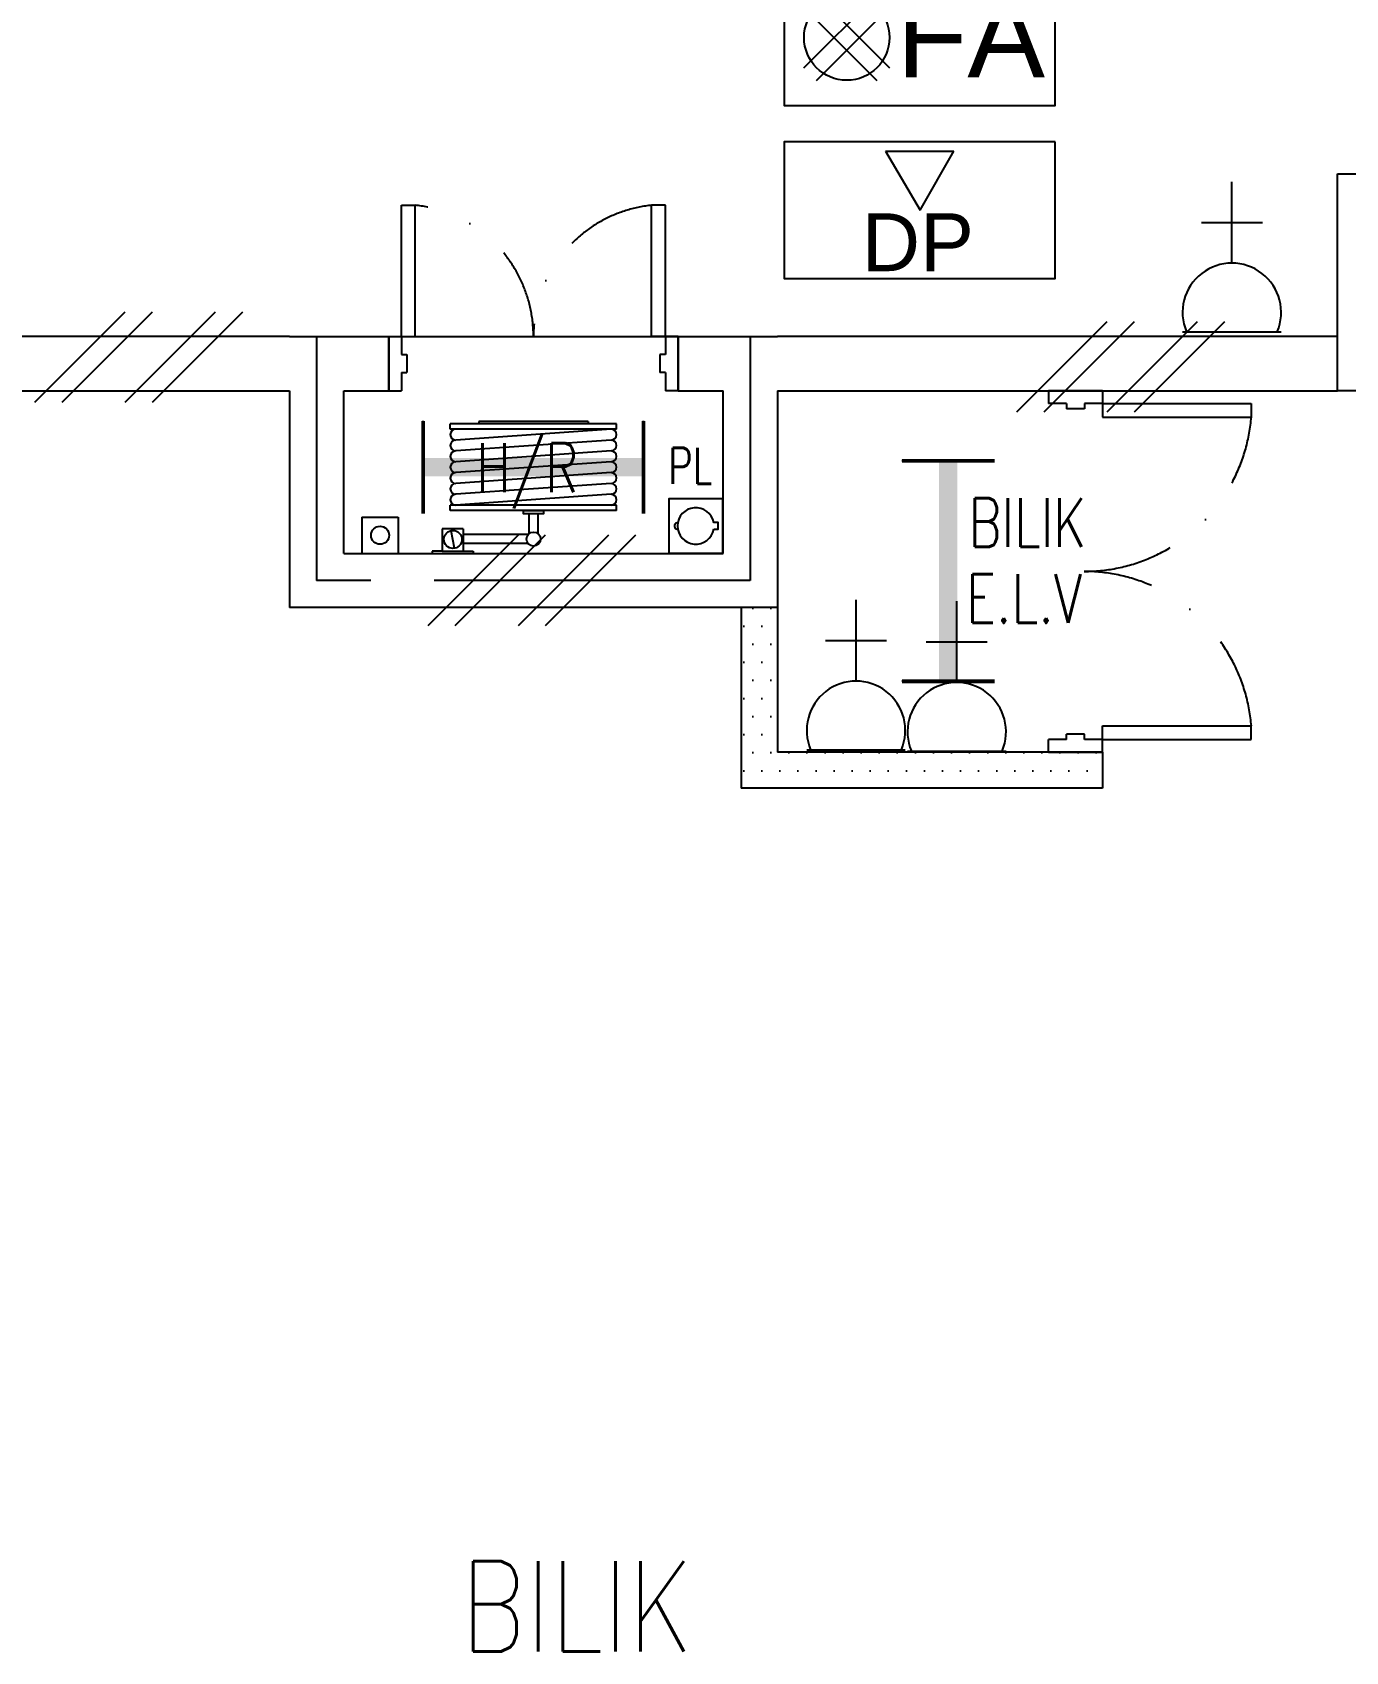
# Model space of a CAD drawing. Header units: inches. Extents: x -106706990 to 300603, y -86718466 to 1728185.
# Drawn here: x 149896 to 153530, y 27122 to 31601 of the extents above; entities that cross this region are included whole.
import ezdxf
from ezdxf.enums import TextEntityAlignment as Align

# ---------------------------------------------------------------- set-up
doc = ezdxf.new("R2010")
doc.units = ezdxf.units.IN
doc.header["$MEASUREMENT"] = 0
for name, pattern in [('CENTER', [2, 1.25, -0.25, 0.25, -0.25]), ('DASHDOT', [1, 0.5, -0.25, 0, -0.25]), ('DASHED2', [0.375, 0.25, -0.125]), ('HIDDEN', [0.375, 0.25, -0.125])]:
    doc.linetypes.add(name, pattern=pattern)
for name, color, linetype in [('A-ARR', 4, 'Continuous'), ('A-COLUMN', 3, 'Continuous'), ('A-DOOR', 9, 'Continuous'), ('A-DROP', 8, 'Continuous'), ('A-HATCH', 8, 'Continuous'), ('A-PARTITION', 4, 'Continuous'), ('A-ROOMSYM', 3, 'Continuous'), ('A-SANI', 4, 'Continuous'), ('A-SYM', 8, 'Continuous'), ('A-TXTBOMBA', 7, 'Continuous'), ('A-WALL', 1, 'Continuous'), ('A-WALL SYM', 13, 'Continuous'), ('A-WLH', 7, 'Continuous'), ('COOL WATER PIPING', 4, 'Continuous'), ('ELECT', 6, 'Continuous'), ('elk_LAMPU', 6, 'Continuous'), ('Grid', 8, 'CENTER'), ('lamb(new)', 5, 'Continuous'), ('ROOF', 3, 'Continuous')]:
    doc.layers.add(name, color=color, linetype=linetype)
doc.layers.get('elk_LAMPU').off()
doc.styles.add('arial', font='arial.ttf')
doc.styles.add('ROMANS', font='romans.shx', dxfattribs={"width": 0.75, "height": 200})
doc.styles.add('style1', font='romans.shx', dxfattribs={"height": 750})

# ---------------------------------------------------------------- blocks, each defined once
blk = doc.blocks.new('A$C52B244CD')
at = {"layer": 'A-WLH', "color": 8}
for p, q in [((0, 0), (250, 250)), ((75, 0), (325, 250)), ((250, 0), (500, 250)), ((325, 0), (575, 250))]:
    blk.add_line(p, q, dxfattribs=at)
blk = doc.blocks.new('A$C34465D6E')
at = {"layer": 'A-SANI', "color": 8}
blk.add_lwpolyline([(0, 0), (150, 0), (150, 150), (0, 150)], close=True, dxfattribs=at)
blk.add_lwpolyline([(25.5, 84.3), (13.7, 84.3), (13.7, 65.7), (25.5, 65.7, 10.787298)], format="xyb", close=True, dxfattribs=at)
blk.add_arc((125.5, 75), 8.84, 264.1775, 95.8225, dxfattribs=at)
blk = doc.blocks.new('A$C77D277CE')
at = {"layer": 'A-TXTBOMBA', "color": 8}
for p, q in [((66.6, 1027.9), (66.6, 1321.1)), ((206.7, 1027.9), (206.7, 1321.1)), ((102.7, 1066), (102.7, 1283)), ((137.3, 1066), (137.3, 1283)), ((172, 1066), (172, 1283)), ((257.7, 817), (54.1, 613.5)), ((292.7, 613.5), (89.1, 817)), ((257.7, 578.4), (54.1, 782)), ((292.7, 782), (89.1, 578.4)), ((280.8, 383.7), (376.6, 220.6)), ((280.8, 383.7), (469.2, 383.7)), ((376.6, 220.6), (469.2, 383.7))]:
    blk.add_line(p, q, dxfattribs=at)
for points in [[(750, 1365.1), (0, 1365.1), (0, 987.3), (750, 987.3)], [(750, 887.3), (0, 887.3), (0, 509.4), (750, 509.4)], [(750, 409.4), (0, 409.4), (0, 31.5), (750, 31.5)]]:
    blk.add_lwpolyline(points, close=True, dxfattribs=at)
blk.add_circle((173.4, 697.7), 118.1, dxfattribs=at)
for centre, radius, start, end in [((84.6, 1274.3), 20, 25.6963, 154.3037), ((120, 1274.3), 19.4, 26.5651, 153.4349), ((154.7, 1274.3), 19.4, 26.5651, 153.4349), ((189.4, 1274.3), 19.4, 26.5651, 153.4349), ((84.6, 1074.6), 20, 205.6963, 334.3037), ((120, 1074.6), 19.4, 206.5651, 333.4349), ((154.7, 1074.6), 19.4, 206.5651, 333.4349), ((189.4, 1074.6), 19.4, 206.5651, 333.4349)]:
    blk.add_arc(centre, radius, start, end, dxfattribs=at)
at = {"layer": 'A-TXTBOMBA', "color": 8, "style": 'arial'}
for s, height, p in [('HR', 230.46, (237.5, 1066)), ('FA', 230.46, (310.5, 588.1)), ('DP', 160, (214.8, 51.5))]:
    blk.add_text(s, height=height, dxfattribs=at).set_placement(p)
blk = doc.blocks.new('YBS 118')
at = {"layer": 'lamb(new)'}
for p, q in [((86608002.3, -1196899.5), (86608002.3, -1196643.2)), ((86608612.3, -1196899.5), (86608612.3, -1196643.2))]:
    blk.add_line(p, q, dxfattribs=at)
for points, const_width in [([(86608002.3, -1196899.5), (86608002.3, -1196643.2)], 10.2), ([(86608612.3, -1196899.5), (86608612.3, -1196643.2)], 10.2), ([(86608612.3, -1196771.3), (86608002.3, -1196771.3)], 50.8)]:
    blk.add_lwpolyline(points, dxfattribs=dict(at, const_width=const_width))
blk = doc.blocks.new('SOCKET(in)')
at = {"layer": 'ELECT', "color": 6}
for p, q in [((86605160, -1198079.2), (86605160, -1197854.2)), ((86605075.7, -1197966.7), (86605244.4, -1197966.7)), ((86605023.6, -1198269), (86605296.4, -1198269))]:
    blk.add_line(p, q, dxfattribs=at)
blk.add_arc((86605160, -1198215.6), 136.4, 336.9763, 203.0237, dxfattribs=at)

msp = doc.modelspace()

# ---------------------------------------------------------------- hatches: boundary and pattern name
at = {"layer": 'A-HATCH'}
h = msp.add_hatch(dxfattribs=at)
h.set_pattern_fill('DOTS', color=8, scale=800)
h.set_pattern_definition([(0, (114889.653, -264791.58), (25, 50), [0, -50])])
h.paths.add_polyline_path([(151957.8, 30009.7), (151857.8, 30009.7), (151857.8, 29509.7), (152857.8, 29509.7), (152857.8, 29609.7), (152707.8, 29609.7), (151957.8, 29609.7)])

# ---------------------------------------------------------------- linework, layer by layer
at = {"layer": 'A-COLUMN', "color": 8}
msp.add_lwpolyline([(153507.8, 31209.7), (153807.8, 31209.7), (153807.8, 30609.7), (153507.8, 30609.7)], close=True, dxfattribs=at)
at = {"layer": 'A-DOOR', "color": 8}
for p, q in [((150917.8, 30759.7), (150917.8, 31122.7)), ((150917.8, 31122.7), (150955.8, 31122.7)), ((150955.8, 30759.7), (150955.8, 31122.7)), ((151609.8, 30759.7), (151609.8, 31122.7)), ((151647.8, 31122.7), (151609.8, 31122.7)), ((151647.8, 30759.7), (151647.8, 31122.7)), ((150917.8, 30759.7), (150955.8, 30759.7)), ((151647.8, 30759.7), (151609.8, 30759.7)), ((152857.8, 30574.7), (153269.2, 30574.7)), ((152857.8, 30574.7), (152857.8, 30536.7)), ((153269.2, 30574.7), (153269.2, 30536.7)), ((152857.8, 30536.7), (153269.2, 30536.7)), ((152857.8, 29682.7), (153269.2, 29682.7)), ((152857.8, 29644.7), (152857.8, 29682.7)), ((153269.2, 29644.7), (153269.2, 29682.7)), ((152857.8, 29644.7), (153269.2, 29644.7))]:
    msp.add_line(p, q, dxfattribs=at)
at = {"layer": 'A-DOOR', "color": 8, "linetype": 'Continuous'}
for p, q in [((150882.8, 30609.7), (150882.8, 30759.7)), ((150882.8, 30759.7), (150882.8, 30609.7)), ((150882.8, 30759.7), (150917.8, 30759.7)), ((150882.8, 30759.7), (150882.8, 30609.7)), ((150882.8, 30609.7), (150882.8, 30759.7)), ((150882.8, 30759.7), (150882.8, 30609.7)), ((150882.8, 30609.7), (150882.8, 30759.7)), ((150882.8, 30759.7), (150882.8, 30609.7)), ((150917.8, 30759.7), (150917.8, 30709.7)), ((151682.8, 30759.7), (151647.8, 30759.7)), ((151647.8, 30759.7), (151647.8, 30709.7)), ((151682.8, 30759.7), (151682.8, 30609.7)), ((151682.8, 30609.7), (151682.8, 30759.7)), ((151682.8, 30759.7), (151682.8, 30609.7)), ((151682.8, 30759.7), (151682.8, 30609.7)), ((151682.8, 30609.7), (151682.8, 30759.7)), ((151682.8, 30759.7), (151682.8, 30609.7)), ((151682.8, 30609.7), (151682.8, 30759.7)), ((151682.8, 30759.7), (151682.8, 30609.7)), ((150917.8, 30709.7), (150932.8, 30709.7)), ((150932.8, 30709.7), (150932.8, 30659.7)), ((151647.8, 30709.7), (151632.8, 30709.7)), ((151632.8, 30709.7), (151632.8, 30659.7)), ((150917.8, 30659.7), (150932.8, 30659.7)), ((150917.8, 30659.7), (150917.8, 30609.7)), ((151647.8, 30659.7), (151632.8, 30659.7)), ((151647.8, 30659.7), (151647.8, 30609.7)), ((150882.8, 30609.7), (150917.8, 30609.7)), ((151682.8, 30609.7), (151647.8, 30609.7)), ((152707.8, 30609.7), (152857.8, 30609.7)), ((152857.8, 30609.7), (152707.8, 30609.7)), ((152707.8, 30609.7), (152707.8, 30574.7)), ((152857.8, 30609.7), (152707.8, 30609.7)), ((152707.8, 30609.7), (152857.8, 30609.7)), ((152857.8, 30609.7), (152707.8, 30609.7)), ((152707.8, 30609.7), (152857.8, 30609.7)), ((152857.8, 30609.7), (152707.8, 30609.7)), ((152857.8, 30609.7), (152857.8, 30574.7)), ((152757.8, 30574.7), (152707.8, 30574.7)), ((152757.8, 30574.7), (152757.8, 30559.7)), ((152807.8, 30559.7), (152757.8, 30559.7)), ((152807.8, 30574.7), (152807.8, 30559.7)), ((152857.8, 30574.7), (152807.8, 30574.7)), ((152757.8, 29644.7), (152757.8, 29659.7)), ((152807.8, 29659.7), (152757.8, 29659.7)), ((152807.8, 29644.7), (152807.8, 29659.7)), ((152757.8, 29644.7), (152707.8, 29644.7)), ((152707.8, 29609.7), (152707.8, 29644.7)), ((152707.8, 29609.7), (152857.8, 29609.7)), ((152857.8, 29609.7), (152707.8, 29609.7)), ((152857.8, 29609.7), (152707.8, 29609.7)), ((152707.8, 29609.7), (152857.8, 29609.7)), ((152857.8, 29609.7), (152707.8, 29609.7)), ((152707.8, 29609.7), (152857.8, 29609.7)), ((152857.8, 29609.7), (152707.8, 29609.7)), ((152857.8, 29644.7), (152807.8, 29644.7)), ((152857.8, 29609.7), (152857.8, 29644.7))]:
    msp.add_line(p, q, dxfattribs=at)
at = {"layer": 'A-DOOR', "color": 8, "linetype": 'DASHDOT', "ltscale": 500}
for centre, radius, start, end in [((150917.8, 30759.7), 365, 0, 84.0241), ((151647.8, 30759.7), 365, 95.9759, 180), ((152805.8, 30574.7), 465, 270.1381, 355.3125), ((152805.8, 29644.7), 465, 4.6875, 89.8619)]:
    msp.add_arc(centre, radius, start, end, dxfattribs=at)
at = {"layer": 'A-DROP', "color": 8}
msp.add_line((150882.8, 30759.7), (151682.8, 30759.7), dxfattribs=at)
at = {"layer": 'A-PARTITION', "color": 8}
for p, q in [((151857.8, 30009.7), (151857.8, 29509.7)), ((151957.8, 30009.7), (151957.8, 29609.7)), ((152757.8, 29609.7), (151957.8, 29609.7)), ((152857.8, 29609.7), (152857.8, 29509.7)), ((152857.8, 29509.7), (151857.8, 29509.7))]:
    msp.add_line(p, q, dxfattribs=at)
at = {"layer": 'A-WALL', "color": 8}
for p, q in [((150607.8, 30759.7), (149557.8, 30759.7)), ((150607.8, 30759.7), (150882.8, 30759.7)), ((150882.8, 30609.7), (150882.8, 30759.7)), ((151682.8, 30759.7), (151957.8, 30759.7)), ((151682.8, 30609.7), (151682.8, 30759.7)), ((153507.8, 30759.7), (151957.8, 30759.7)), ((153507.8, 30609.7), (153507.8, 30759.7)), ((149557.8, 30609.7), (150607.8, 30609.7)), ((150607.8, 30609.7), (150607.8, 30009.7)), ((150757.8, 30609.7), (150882.8, 30609.7)), ((150757.8, 30159.7), (150757.8, 30609.7)), ((151682.8, 30609.7), (151807.8, 30609.7)), ((151807.8, 30159.7), (151807.8, 30609.7)), ((151957.8, 30609.7), (153507.8, 30609.7)), ((151957.8, 30609.7), (151957.8, 30009.7)), ((150757.8, 30159.7), (151807.8, 30159.7)), ((151957.8, 30009.7), (150607.8, 30009.7))]:
    msp.add_line(p, q, dxfattribs=at)
at = {"layer": 'A-WALL', "color": 8, "linetype": 'Continuous', "ltscale": 900}
msp.add_line((151957.8, 30429.7), (151957.8, 30279.7), dxfattribs=at)
at = {"layer": 'COOL WATER PIPING', "color": 8, "linetype": 'ByBlock', "ltscale": 5}
msp.add_circle((150858.4, 30209.7), 25, dxfattribs=at)
at = {"layer": 'Grid', "color": 8, "ltscale": 700}
for p, q in [((150682.8, 30759.7), (150682.8, 30084.7)), ((151882.8, 30759.7), (151882.8, 30084.7)), ((151882.8, 30084.7), (150682.8, 30084.7))]:
    msp.add_line(p, q, dxfattribs=at)
at = {"layer": 'ROOF', "color": 8}
for p, q in [((151512.8, 30518.1), (151052.8, 30518.1)), ((151052.8, 30503.1), (151052.8, 30518.1)), ((151131.5, 30524.2), (151131.5, 30518.1)), ((151434.1, 30524.2), (151131.5, 30524.2)), ((151434.1, 30524.2), (151434.1, 30518.1)), ((151512.8, 30503.1), (151512.8, 30518.1)), ((151512.8, 30503.1), (151052.8, 30503.1)), ((151497.8, 30503.1), (151052.8, 30503.1)), ((151497.8, 30503.1), (151067.8, 30473.1)), ((151497.8, 30473.1), (151067.8, 30443.1)), ((151497.8, 30443.1), (151067.8, 30413.1)), ((151497.8, 30413.1), (151067.8, 30383.1)), ((151497.8, 30383.1), (151067.8, 30353.1)), ((151497.8, 30353.1), (151067.8, 30323.1)), ((151512.8, 30293.1), (151052.8, 30293.1)), ((151052.8, 30278.1), (151052.8, 30293.1)), ((151497.8, 30323.1), (151067.8, 30293.1)), ((151512.8, 30278.1), (151512.8, 30293.1)), ((150808.4, 30259.7), (150808.4, 30159.7)), ((150808.4, 30259.7), (150908.4, 30259.7)), ((150908.4, 30259.7), (150908.4, 30159.7)), ((151512.8, 30278.1), (151052.8, 30278.1)), ((151270.3, 30269.2), (151270.3, 30213.8)), ((151295.3, 30269.2), (151295.3, 30213.8)), ((151088.1, 30227.9), (151030.6, 30227.9)), ((151030.6, 30227.9), (151030.6, 30165.7)), ((151064.8, 30174.1, 52821.4), (151054.9, 30222.4, 21957.4)), ((151088.1, 30227.9), (151088.1, 30165.7)), ((151268.3, 30211.8), (151088.1, 30211.8)), ((151030.6, 30165.7), (151002.9, 30165.7)), ((151002.9, 30165.7), (151002.9, 30159.7)), ((151002.9, 30159.7), (151115.8, 30159.7)), ((151030.6, 30165.7), (151088.1, 30165.7)), ((151268.3, 30186.8), (151088.1, 30186.8)), ((151088.1, 30165.7), (151115.8, 30165.7)), ((151115.8, 30165.7), (151115.8, 30159.7))]:
    msp.add_line(p, q, dxfattribs=at)
msp.add_lwpolyline([(151255.3, 30278.1), (151310.3, 30278.1), (151310.3, 30269.2), (151255.3, 30269.2)], close=True, dxfattribs=at)
for centre, radius in [((151059.9, 30198.3, 37389.4), 25), ((151283.1, 30199.3), 19.4)]:
    msp.add_circle(centre, radius, dxfattribs=at)
for centre, start, end in [((151067.8, 30488.1), 90, 270), ((151067.8, 30458.1), 90, 270), ((151497.8, 30488.1), 270, 90), ((151497.8, 30458.1), 270, 90), ((151067.8, 30428.1), 90, 270), ((151497.8, 30428.1), 270, 90), ((151067.8, 30398.1), 90, 270), ((151067.8, 30368.1), 90, 270), ((151497.8, 30398.1), 270, 90), ((151497.8, 30368.1), 270, 90), ((151067.8, 30338.1), 90, 270), ((151497.8, 30338.1), 270, 90), ((151067.8, 30308.1), 90, 270), ((151497.8, 30308.1), 270, 90)]:
    msp.add_arc(centre, 15, start, end, dxfattribs=at)

# ---------------------------------------------------------------- block references
at = {"layer": 'A-ARR', "color": 8, "rotation": 180}
msp.add_blockref('A$C34465D6E', (151807.2, 30310.5), dxfattribs=at)
at = {"layer": 'A-TXTBOMBA', "color": 8}
msp.add_blockref('A$C77D277CE', (151976.4, 30888.8), dxfattribs=at)
at = {"layer": 'A-WLH', "color": 8}
for p in [(149903.4, 30577.6), (152620.7, 30551.4), (150991.2, 29960.6)]:
    msp.add_blockref('A$C52B244CD', p, dxfattribs=at)
at = {"layer": 'elk_LAMPU', "color": 0, "linetype": 'DASHED2', "lineweight": 18}
for p in [(-86451944.7, 1229041.7), (-86452984.6, 1227885.5), (-86452705.9, 1227881.8)]:
    msp.add_blockref('SOCKET(in)', p, dxfattribs=at)
at = {"layer": 'lamb(new)'}
msp.add_blockref('YBS 118', (-86457024.6, 1227169.4), dxfattribs=at)
at = {"layer": 'lamb(new)', "rotation": 90}
msp.add_blockref('YBS 118', (-1044340.7, -86578196.6), dxfattribs=at)

# ---------------------------------------------------------------- texts
at = {"layer": 'A-ROOMSYM', "color": 8, "style": 'style1', "width": 0.8}
msp.add_text('BILIK', height=250, dxfattribs=at).set_placement((151403.1, 27121.6, -713.5), align=Align.CENTER)
at = {"layer": 'A-SYM', "color": 8, "linetype": 'HIDDEN', "ltscale": 500, "style": 'ROMANS', "width": 0.75}
msp.add_text('PL', height=100, dxfattribs=at).set_placement((151656, 30351.7))
at = {"layer": 'A-WALL SYM', "color": 8, "style": 'ROMANS', "width": 0.75}
for s, p in [('H/R ', (151124.6, 30329.2)), ('BILIK', (152487.1, 30177.3)), ('E.L.V', (152480, 29967.5))]:
    msp.add_text(s, height=135, dxfattribs=at).set_placement(p)

doc.saveas('drawing.dxf')
